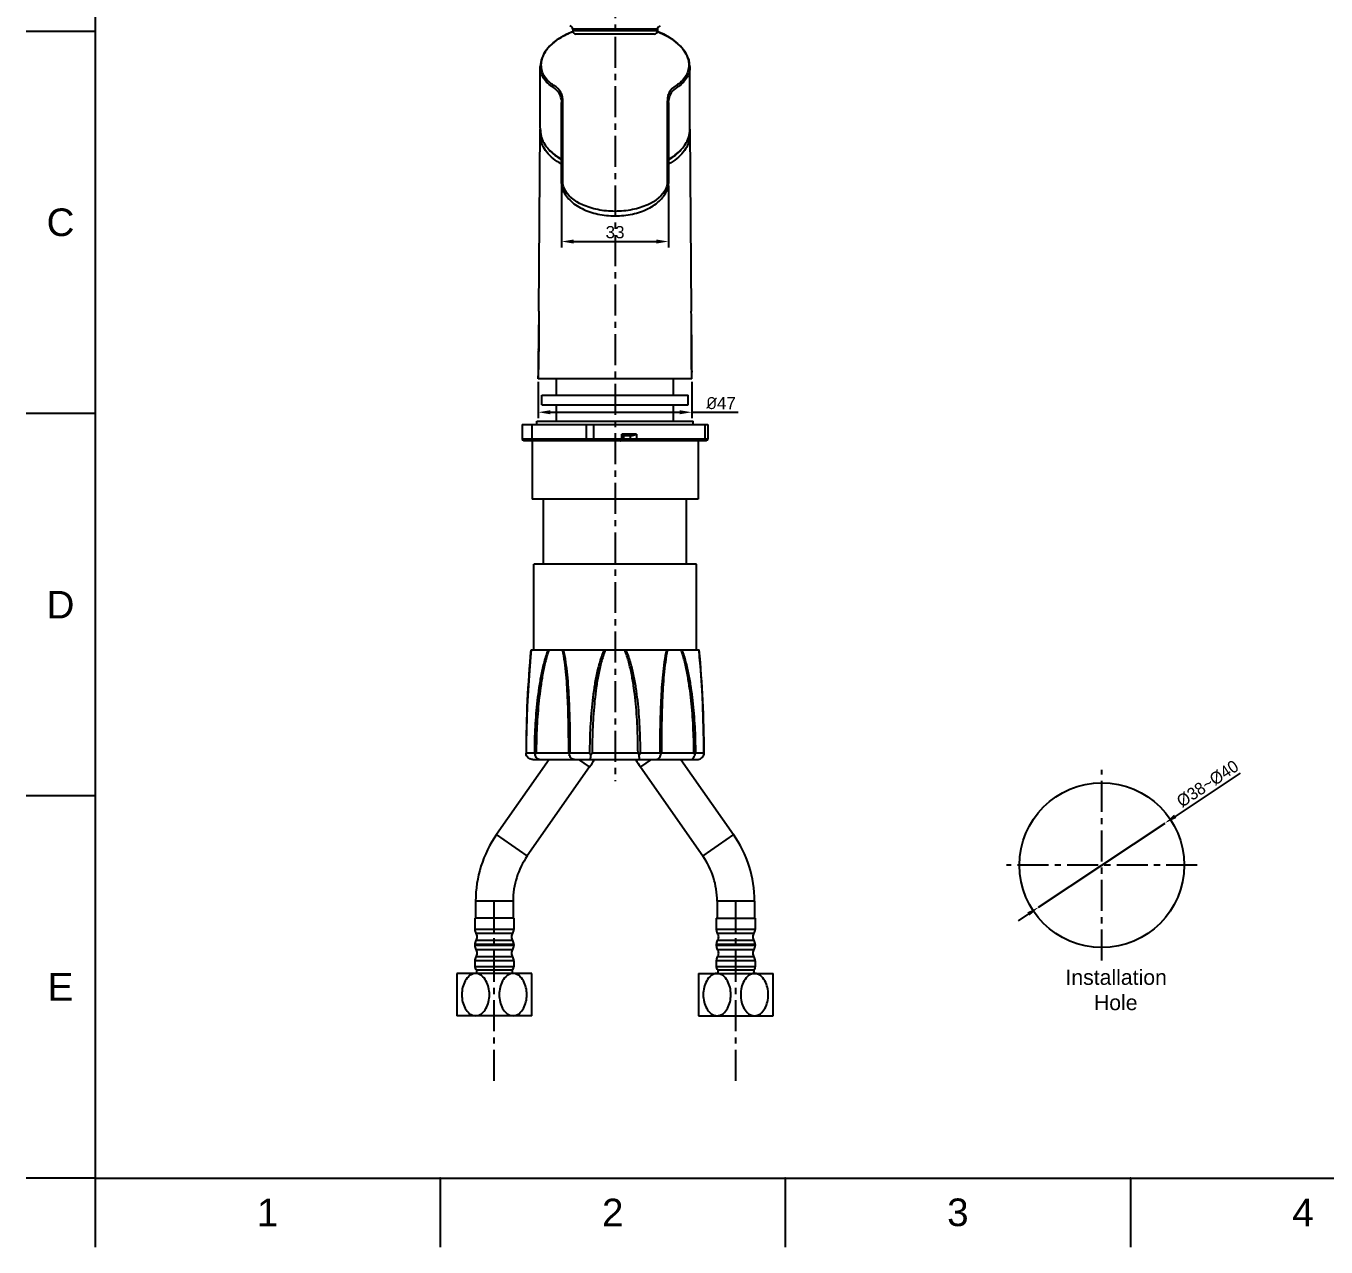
# Model space of a CAD drawing. Header units: millimetres. Extents: x 601 to 1195, y -13 to 407.
# Drawn here: x 601.1 to 867.4, y -13.3 to 237 of the extents above; entities that cross this region are included whole.
import ezdxf

# ---------------------------------------------------------------- set-up
doc = ezdxf.new("R2010")
doc.units = ezdxf.units.MM
doc.header["$LTSCALE"] = 0.1
doc.linetypes.add('CENTERX2', pattern=[101.6, 63.5, -12.7, 12.7, -12.7])
for name, color, linetype in [('02___PRT_ALL_AXES', 7, 'Continuous'), ('CENTER', 1, 'CENTERX2'), ('DIM', 3, 'Continuous'), ('TEXT', 2, 'Continuous')]:
    doc.layers.add(name, color=color, linetype=linetype)
doc.styles.get("Standard").update_dxf_attribs({"font": 'arial.ttf'})
doc.dimstyles.new('ISO-25', dxfattribs={"dimtxt": 2.5, "dimasz": 2.5, "dimexe": 1.25, "dimexo": 0.625, "dimtad": 1, "dimtxsty": 'Standard', "dimcen": 2.5, "dimadec": 0, "dimazin": 0, "dimtfac": 1, "dimtmove": 0, "dimatfit": 3, "dimfxl": 0, "dimarcsym": 0})

# ---------------------------------------------------------------- blocks, each defined once
blk = doc.blocks.new('*D9')
at = {"layer": 'Defpoints', "color": 0}
for p in [(706.01, 164.67), (737.48, 164.67), (737.48, 157.83)]:
    blk.add_point(p, dxfattribs=at)
at = {"layer": 'DIM', "color": 0, "lineweight": -2}
for p, q in [((706.01, 164.04), (706.01, 156.58)), ((737.48, 164.04), (737.48, 156.58)), ((708.51, 157.83), (734.98, 157.83)), ((737.48, 157.83), (746.95, 157.83))]:
    blk.add_line(p, q, dxfattribs=at)
at = {"layer": 'DIM', "color": 0}
for points in [[(708.51, 158.24), (708.51, 157.41), (706.01, 157.83)], [(734.98, 158.24), (734.98, 157.41), (737.48, 157.83)]]:
    blk.add_solid(points, dxfattribs=at)
at = {"layer": 'DIM', "color": 0, "insert": (743.47, 159.7), "char_height": 2.5, "attachment_point": 5}
blk.add_mtext('{\\fISOCPEUR|b0|i0|c0|p34;%%C}47', dxfattribs=at)
blk = doc.blocks.new('*D10')
at = {"layer": 'Defpoints', "color": 0}
for p in [(710.78, 204.88), (732.71, 204.88), (732.71, 192.82)]:
    blk.add_point(p, dxfattribs=at)
at = {"layer": 'DIM', "color": 0, "lineweight": -2}
for p, q in [((710.78, 204.25), (710.78, 191.57)), ((732.71, 204.25), (732.71, 191.57)), ((713.28, 192.82), (730.21, 192.82))]:
    blk.add_line(p, q, dxfattribs=at)
at = {"layer": 'DIM', "color": 0}
for points in [[(713.28, 193.23), (713.28, 192.4), (710.78, 192.82)], [(730.21, 193.23), (730.21, 192.4), (732.71, 192.82)]]:
    blk.add_solid(points, dxfattribs=at)
at = {"layer": 'DIM', "color": 0, "insert": (721.75, 194.72), "char_height": 2.5, "attachment_point": 5}
blk.add_mtext('33', dxfattribs=at)
blk = doc.blocks.new('*D11')
at = {"layer": 'Defpoints', "color": 0}
for p in [(834.42, 73.62), (808.52, 56.38)]:
    blk.add_point(p, dxfattribs=at)
at = {"layer": 'DIM', "color": 0, "lineweight": -2}
for p, q in [((849.8, 83.85), (836.51, 75)), ((808.52, 56.38), (834.42, 73.62)), ((806.44, 54.99), (804.36, 53.61))]:
    blk.add_line(p, q, dxfattribs=at)
at = {"layer": 'DIM', "color": 0}
for points in [[(836.27, 75.35), (836.74, 74.65), (834.42, 73.62)], [(806.21, 55.34), (806.67, 54.65), (808.52, 56.38)]]:
    blk.add_solid(points, dxfattribs=at)
at = {"layer": 'DIM', "color": 0, "insert": (843.15, 81.68), "char_height": 2.5, "attachment_point": 5, "rotation": 33.6436}
blk.add_mtext('{\\fMS PGothic|b0|i0|c129|p34;%%C38~%%C40}', dxfattribs=at)

msp = doc.modelspace()

# ---------------------------------------------------------------- linework, layer by layer
for p, q in [((615.21, 392.586), (615.21, 0.869)), ((615.21, 235.899), (601.069, 235.899)), ((615.21, 157.556), (601.069, 157.556)), ((615.21, 79.213), (601.069, 79.213)), ((615.21, 0.869), (601.069, 0.869)), ((615.21, 0.869), (1180.867, 0.869)), ((615.21, 0.869), (615.21, -13.272)), ((685.917, 0.869), (685.917, -13.272)), ((756.624, 0.869), (756.624, -13.272)), ((827.331, 0.869), (827.331, -13.272))]:
    msp.add_line(p, q)
at = {"color": 7, "linetype": 'Continuous'}
for p, q in [((730.413, 236.332), (713.08, 236.332)), ((730.413, 235.999), (713.08, 235.999)), ((729.746, 235.332), (713.746, 235.332)), ((731.736, 235.293), (730.355, 235.857)), ((706.591, 230.01), (706.413, 228.706)), ((706.413, 216.07), (706.413, 228.706)), ((737.08, 216.071), (737.08, 228.706)), ((710.743, 221.937), (710.742, 221.941)), ((710.781, 204.879), (710.781, 221.281)), ((711.038, 205.145), (711.038, 221.547)), ((732.454, 221.547), (732.454, 205.145)), ((732.712, 221.281), (732.712, 204.879)), ((732.75, 221.941), (732.749, 221.937)), ((706.124, 178.54), (706.422, 215.84)), ((737.07, 215.845), (737.369, 178.54)), ((706.554, 214.622), (706.71, 214.058)), ((706.706, 214.087), (706.71, 214.058)), ((736.787, 214.087), (736.782, 214.058)), ((710.992, 203.615), (710.781, 204.879)), ((710.992, 203.615), (710.991, 203.618)), ((732.712, 204.879), (732.501, 203.615)), ((732.502, 203.618), (732.501, 203.615)), ((706.123, 178.549), (706.119, 178.092)), ((706.124, 178.587), (706.124, 178.607)), ((737.368, 178.587), (737.368, 178.607)), ((737.37, 178.536), (737.37, 178.549)), ((737.377, 177.602), (737.37, 178.536)), ((706.114, 177.082), (706.11, 175.688)), ((706.112, 176.29), (706.112, 176.185)), ((706.112, 176.185), (706.112, 176.116)), ((706.112, 176.116), (706.112, 176.047)), ((706.112, 176.047), (706.112, 175.945)), ((706.112, 175.945), (706.112, 175.878)), ((706.112, 175.878), (706.112, 175.812)), ((706.112, 175.812), (706.112, 175.746)), ((706.119, 178.092), (706.114, 177.082)), ((737.378, 177.384), (737.377, 177.602)), ((737.378, 177.242), (737.378, 177.384)), ((737.379, 177.103), (737.378, 177.242)), ((737.379, 176.999), (737.379, 177.103)), ((737.379, 176.863), (737.379, 176.999)), ((737.38, 176.763), (737.379, 176.863)), ((737.38, 176.696), (737.38, 176.763)), ((737.38, 176.597), (737.38, 176.696)), ((737.38, 176.499), (737.38, 176.597)), ((737.38, 176.434), (737.38, 176.499)), ((737.38, 176.274), (737.38, 176.306)), ((737.38, 176.211), (737.38, 176.274)), ((737.38, 176.148), (737.38, 176.211)), ((737.38, 176.085), (737.38, 176.148)), ((737.38, 176.023), (737.38, 176.085)), ((737.38, 175.962), (737.38, 176.023)), ((737.38, 175.901), (737.38, 175.962)), ((737.38, 175.84), (737.38, 175.901)), ((737.38, 175.779), (737.38, 175.84)), ((706.107, 174.067), (706.103, 172.029)), ((706.106, 173.71), (706.107, 174.067)), ((706.107, 174.067), (706.108, 174.741)), ((706.108, 174.785), (706.11, 175.747)), ((706.11, 175.688), (706.108, 174.741)), ((706.112, 175.746), (706.112, 175.681)), ((706.112, 175.681), (706.112, 175.617)), ((706.112, 175.521), (706.113, 175.458)), ((706.113, 175.458), (706.113, 175.396)), ((706.113, 175.303), (706.113, 175.242)), ((737.376, 174.088), (737.377, 174.287)), ((737.38, 175.63), (737.38, 175.69)), ((737.38, 175.483), (737.38, 175.542)), ((737.38, 175.339), (737.38, 175.396)), ((737.384, 174.785), (737.382, 175.75)), ((737.384, 174.741), (737.382, 175.688)), ((737.385, 174.667), (737.384, 174.741)), ((737.386, 174.067), (737.385, 174.667)), ((737.39, 172.029), (737.386, 174.067)), ((737.386, 173.718), (737.386, 174.067)), ((706.103, 172.029), (706.08, 168.438)), ((737.412, 168.438), (737.39, 172.029)), ((706.08, 168.438), (706.013, 164.665)), ((737.48, 164.665), (737.412, 168.438)), ((706.015, 164.665), (706.043, 166.071)), ((737.477, 164.665), (737.449, 166.068)), ((737.479, 164.665), (706.013, 164.665)), ((702.746, 155.332), (740.746, 155.332)), ((702.746, 155.332), (702.746, 152.332)), ((704.746, 151.999), (704.746, 155.332)), ((715.918, 151.999), (715.918, 155.332)), ((717.332, 155.332), (717.332, 152.332)), ((740.16, 155.332), (740.16, 152.332)), ((740.746, 155.332), (740.746, 152.332)), ((740.746, 152.332), (702.746, 152.332)), ((740.413, 151.999), (703.08, 151.999)), ((726.108, 153.332), (723.122, 153.332)), ((723.122, 152.332), (723.122, 153.332)), ((725.248, 152.999), (723.509, 152.999)), ((723.512, 152.332), (723.512, 152.999)), ((724.814, 152.999), (724.814, 152.332)), ((726.108, 153.332), (726.108, 152.332)), ((707.08, 126.665), (707.08, 139.999)), ((736.413, 126.665), (736.413, 139.999)), ((738.413, 126.665), (705.08, 126.665)), ((705.08, 109.132), (705.08, 126.665)), ((738.413, 109.132), (738.413, 126.665)), ((704.548, 109.132), (738.945, 109.132)), ((739.08, 107.598), (738.945, 109.132)), ((703.6, 92.755), (703.559, 90.189)), ((703.559, 90.189), (703.548, 87.735)), ((703.549, 87.999), (703.548, 87.735)), ((703.559, 90.2), (703.559, 90.195)), ((703.575, 87.999), (705.212, 87.999)), ((705.606, 87.999), (712.256, 87.999)), ((712.582, 87.999), (716.535, 87.999)), ((717.044, 87.999), (726.448, 87.999)), ((726.958, 87.999), (730.91, 87.999)), ((731.236, 87.999), (737.886, 87.999)), ((738.28, 87.999), (739.918, 87.999)), ((708.261, 86.665), (697.49, 71.283)), ((703.552, 87.64), (703.548, 87.735)), ((704.925, 86.665), (738.567, 86.665)), ((716.536, 85.117), (714.325, 86.665)), ((729.168, 86.665), (726.956, 85.117)), ((735.231, 86.665), (746.003, 71.283)), ((739.945, 87.735), (739.941, 87.64)), ((716.536, 85.117), (703.77, 66.885)), ((726.956, 85.117), (739.723, 66.885)), ((703.77, 66.885), (697.49, 71.283)), ((746.003, 71.283), (739.723, 66.885)), ((700.846, 57.612), (693.18, 57.612)), ((693.18, 57.612), (693.18, 54.121)), ((700.846, 57.612), (700.846, 54.121)), ((750.313, 57.612), (742.646, 57.612)), ((742.646, 57.612), (742.646, 54.121)), ((750.313, 57.612), (750.313, 54.121)), ((693.013, 54.121), (693.013, 51.828)), ((701.013, 54.121), (701.013, 51.828)), ((742.48, 54.121), (742.48, 51.828)), ((750.48, 54.121), (750.48, 51.828)), ((701.013, 51.828), (693.013, 51.828)), ((693.263, 51.051), (700.763, 51.051)), ((750.48, 51.828), (742.48, 51.828)), ((742.73, 51.051), (750.23, 51.051)), ((701.013, 48.747), (693.013, 48.747)), ((693.013, 48.747), (693.013, 48.495)), ((701.013, 48.495), (693.013, 48.495)), ((700.763, 49.524), (693.263, 49.524)), ((701.013, 48.747), (701.013, 48.495)), ((750.48, 48.747), (742.48, 48.747)), ((742.48, 48.747), (742.48, 48.495)), ((750.48, 48.495), (742.48, 48.495)), ((750.23, 49.524), (742.73, 49.524)), ((750.48, 48.747), (750.48, 48.495)), ((701.013, 45.413), (693.013, 45.413)), ((693.013, 45.413), (693.013, 44.121)), ((693.263, 47.718), (700.763, 47.718)), ((700.763, 46.19), (693.263, 46.19)), ((701.013, 45.413), (701.013, 44.121)), ((750.48, 45.413), (742.48, 45.413)), ((742.48, 45.413), (742.48, 44.121)), ((742.73, 47.718), (750.23, 47.718)), ((750.23, 46.19), (742.73, 46.19)), ((750.48, 45.413), (750.48, 44.121)), ((704.68, 42.787), (689.346, 42.787)), ((689.346, 42.787), (689.346, 34.121)), ((701.013, 44.121), (693.013, 44.121)), ((704.68, 34.121), (704.68, 42.787)), ((738.813, 42.787), (754.146, 42.787)), ((738.813, 42.787), (738.813, 34.121)), ((750.48, 44.121), (742.48, 44.121)), ((754.146, 34.121), (754.146, 42.787)), ((704.68, 34.121), (689.346, 34.121)), ((738.813, 34.121), (754.146, 34.121))]:
    msp.add_line(p, q, dxfattribs=at)
for points in [[(713.137, 235.858), (711.735, 235.283), (709.822, 234.155), (708.304, 232.867), (707.22, 231.468), (706.591, 230.01)], [(737.08, 228.706), (736.898, 230.025), (736.263, 231.484), (735.172, 232.884), (733.65, 234.169), (731.736, 235.293)], [(710.742, 221.941), (710.76, 221.785), (710.781, 221.28)], [(732.712, 221.28), (732.733, 221.792), (732.75, 221.941)], [(706.413, 216.07), (706.44, 215.405), (706.554, 214.622)], [(736.782, 214.058), (736.936, 214.609), (737.051, 215.39), (737.08, 216.071)], [(737.382, 175.688), (737.38, 176.37), (737.38, 176.434)], [(737.38, 175.69), (737.38, 175.719), (737.38, 175.779)], [(706.112, 175.617), (706.112, 175.585), (706.112, 175.521)], [(706.113, 175.396), (706.113, 175.365), (706.113, 175.303)], [(706.113, 175.242), (706.113, 175.212), (706.113, 175.151)], [(706.113, 175.151), (706.113, 175.121), (706.113, 175.061)], [(706.113, 175.061), (706.113, 175.032), (706.114, 174.973)], [(706.114, 174.973), (706.114, 174.943), (706.114, 174.885)], [(706.114, 174.885), (706.114, 174.856), (706.114, 174.827), (706.114, 174.77)], [(706.114, 174.77), (706.114, 174.742), (706.114, 174.685)], [(706.114, 174.685), (706.115, 174.657), (706.115, 174.63), (706.115, 174.602), (706.115, 174.547)], [(706.115, 174.547), (706.115, 174.52), (706.115, 174.493), (706.115, 174.467), (706.115, 174.414)], [(706.115, 174.414), (706.115, 174.388), (706.116, 174.362), (706.116, 174.336), (706.116, 174.311), (706.117, 174.067)], [(737.376, 174.066), (737.376, 174.074), (737.376, 174.088)], [(737.377, 174.376), (737.377, 174.399), (737.377, 174.422), (737.377, 174.445), (737.377, 174.469), (737.377, 174.493), (737.378, 174.541)], [(737.377, 174.287), (737.377, 174.309), (737.377, 174.331), (737.377, 174.376)], [(737.378, 174.767), (737.378, 174.792), (737.378, 174.819), (737.379, 174.871)], [(737.378, 174.665), (737.378, 174.69), (737.378, 174.715), (737.378, 174.767)], [(737.378, 174.541), (737.378, 174.565), (737.378, 174.59), (737.378, 174.615), (737.378, 174.665)], [(737.379, 175.254), (737.38, 175.282), (737.38, 175.339)], [(737.379, 175.17), (737.379, 175.198), (737.379, 175.254)], [(737.379, 175.059), (737.379, 175.087), (737.379, 175.114), (737.379, 175.17)], [(737.379, 174.978), (737.379, 175.005), (737.379, 175.059)], [(737.379, 174.871), (737.379, 174.898), (737.379, 174.924), (737.379, 174.978)], [(737.38, 175.542), (737.38, 175.571), (737.38, 175.63)], [(737.38, 175.396), (737.38, 175.425), (737.38, 175.483)], [(704.547, 109.124), (704.413, 107.608), (704.264, 105.784), (704.12, 103.851)], [(704.548, 109.132), (704.413, 107.598), (704.263, 105.773)], [(739.372, 103.862), (739.228, 105.784), (739.079, 107.608), (738.945, 109.132)], [(739.372, 103.851), (739.229, 105.773), (739.08, 107.598)], [(704.121, 103.862), (703.987, 101.844), (703.864, 99.729), (703.757, 97.514), (703.667, 95.191), (703.6, 92.744)], [(704.12, 103.851), (703.986, 101.833), (703.864, 99.719), (703.756, 97.503), (703.667, 95.18)], [(739.736, 97.503), (739.629, 99.719), (739.507, 101.833), (739.372, 103.862)], [(739.736, 97.514), (739.628, 99.729), (739.506, 101.844)], [(739.934, 90.195), (739.892, 92.744), (739.825, 95.18), (739.736, 97.514)], [(739.945, 87.735), (739.934, 90.2), (739.892, 92.755), (739.825, 95.191)]]:
    msp.add_lwpolyline(points, dxfattribs=at)
msp.add_circle((821.474, 64.998), 16.889)
for centre, radius, start, end in [((712.413, 236.332), 0.667, 0, 83.1811), ((713.746, 235.999), 0.667, 180, 270), ((729.746, 235.999), 0.667, 270, 0), ((723.553, 218.569), 18.592, 68.37492, 68.49315), ((731.08, 236.332), 0.667, 96.8189, 180), ((725.72, 222.972), 13.679, 58.31035, 59.35167), ((711.227, 214.643), 4.814, 179.56156, 187.33056), ((712.015, 215.922), 5.618, 199.06755, 199.33826), ((731.477, 215.922), 5.618, 340.66177, 340.93245), ((732.266, 214.643), 4.814, 352.66837, 0.43841), ((715.934, 205.514), 5.313, 215.34401, 216.20284), ((727.559, 205.514), 5.313, 323.7975, 324.65577), ((-300.985, 174.855), 1007.091, 359.761219, 359.934832), ((1745.197, 174.858), 1007.812, 180.064833, 180.239071), ((363.368, 172.172), 342.734, 359.4397, 359.7469), ((1079.933, 172.17), 342.542, 180.25373, 180.56009), ((406.305, 171.986), 299.797, 358.86934, 359.39492), ((1037.32, 171.988), 299.929, 180.60485, 181.13093), ((703.08, 152.332), 0.333, 180, 270), ((723.179, 152.332), 0.333, 270, 0), ((740.413, 152.332), 0.333, 270, 0), ((697.013, 98.787), 23.833, 325, 329.27026), ((746.48, 98.787), 23.833, 210.72974, 215), ((717.013, 57.612), 23.833, 145, 180), ((726.48, 57.612), 23.833, 0, 35), ((717.013, 57.612), 16.167, 145, 180), ((726.48, 57.612), 16.167, 0, 35), ((694.346, 51.828), 1.333, 180, 215.65909), ((692.18, 50.274), 1.333, 0, 35.65909), ((701.846, 50.274), 1.333, 144.34091, 180), ((699.68, 51.828), 1.333, 324.34091, 0), ((743.813, 51.828), 1.333, 180, 215.65909), ((741.646, 50.274), 1.333, 0, 35.65909), ((751.313, 50.274), 1.333, 144.34091, 180), ((749.146, 51.828), 1.333, 324.34091, 0), ((694.346, 48.747), 1.333, 144.34091, 180), ((694.346, 48.495), 1.333, 180, 215.65909), ((692.18, 50.301), 1.333, 324.34091, 358.82013), ((701.846, 50.301), 1.333, 181.17987, 215.65909), ((699.68, 48.747), 1.333, 0, 35.65909), ((699.68, 48.495), 1.333, 324.34091, 0), ((743.813, 48.747), 1.333, 144.34091, 180.00001), ((743.813, 48.495), 1.333, 180, 215.65909), ((741.646, 50.301), 1.333, 324.34091, 358.82013), ((751.313, 50.301), 1.333, 181.17987, 215.65909), ((749.146, 48.747), 1.333, 359.99999, 35.65909), ((749.146, 48.495), 1.333, 324.34091, 0), ((694.346, 45.413), 1.333, 144.34091, 180.00001), ((692.18, 46.94), 1.333, 0, 35.65909), ((692.18, 46.968), 1.333, 324.34091, 358.82013), ((701.846, 46.94), 1.333, 144.34091, 180), ((701.846, 46.968), 1.333, 181.17987, 215.65909), ((699.68, 45.413), 1.333, 359.99999, 35.65909), ((743.813, 45.413), 1.333, 144.34091, 180.00001), ((741.646, 46.94), 1.333, 0, 35.65909), ((741.646, 46.968), 1.333, 324.34091, 358.82013), ((751.313, 46.94), 1.333, 144.34091, 180), ((751.313, 46.968), 1.333, 181.17987, 215.65909), ((749.146, 45.413), 1.333, 359.99999, 35.65909), ((693.68, 44.121), 0.667, 180, 270), ((700.346, 44.121), 0.667, 270, 0), ((743.146, 44.121), 0.667, 180, 270), ((749.813, 44.121), 0.667, 270, 0)]:
    msp.add_arc(centre, radius, start, end, dxfattribs=at)
for points, knots in [([(706.639, 228.964), (706.639, 229.646), (706.989, 231.101), (708.378, 233.015), (710.472, 234.656), (712.165, 235.486), (713.088, 235.852)], [0, 0, 0, 0, 0.2053441, 0.4354078, 0.7005649, 1, 1, 1, 1]), ([(730.405, 235.852), (730.608, 235.771), (731.391, 235.445), (732.151, 235.061), (732.693, 234.74)], [0, 0, 0, 0, 0.2580232, 1, 1, 1, 1]), ([(732.906, 234.611), (733.494, 234.248), (734.563, 233.471), (735.844, 232.084), (736.659, 230.567), (736.854, 229.483), (736.854, 228.964)], [0, 0, 0, 0, 0.2892555, 0.5493369, 0.7830369, 1, 1, 1, 1]), ([(709.049, 224.428), (708.284, 224.906), (707.243, 225.819), (706.522, 227.433), (706.413, 228.281), (706.413, 228.706)], [0, 0, 0, 0, 0.517522, 0.7564523, 1, 1, 1, 1]), ([(709.236, 224.798), (708.484, 225.26), (707.458, 226.144), (706.746, 227.719), (706.639, 228.549), (706.639, 228.964)], [0, 0, 0, 0, 0.5175416, 0.7563191, 1, 1, 1, 1]), ([(736.854, 228.964), (736.854, 228.549), (736.746, 227.72), (736.035, 226.144), (735.009, 225.26), (734.256, 224.798)], [0, 0, 0, 0, 0.2436613, 0.4824291, 1, 1, 1, 1]), ([(737.08, 228.706), (737.08, 228.281), (736.97, 227.433), (736.25, 225.819), (735.209, 224.906), (734.443, 224.428)], [0, 0, 0, 0, 0.2435286, 0.4824496, 1, 1, 1, 1]), ([(710.742, 221.941), (710.675, 222.433), (710.303, 223.441), (709.503, 224.148), (709.049, 224.428)], [0, 0, 0, 0, 0.482652, 1, 1, 1, 1]), ([(711.038, 221.547), (711.038, 221.863), (711.001, 222.496), (710.555, 223.73), (709.804, 224.45), (709.236, 224.798)], [0, 0, 0, 0, 0.2441642, 0.485204, 1, 1, 1, 1]), ([(734.256, 224.798), (733.688, 224.45), (732.938, 223.73), (732.492, 222.496), (732.454, 221.863), (732.454, 221.547)], [0, 0, 0, 0, 0.5147886, 0.7558218, 1, 1, 1, 1]), ([(734.443, 224.428), (733.99, 224.148), (733.189, 223.441), (732.817, 222.433), (732.75, 221.941)], [0, 0, 0, 0, 0.5173491, 1, 1, 1, 1]), ([(706.413, 216.07), (706.413, 215.888), (706.434, 215.219), (706.546, 214.548), (706.706, 214.087)], [0, 0, 0, 0, 0.2715442, 1, 1, 1, 1]), ([(736.787, 214.087), (736.837, 214.232), (737.022, 214.878), (737.079, 215.555), (737.08, 216.071)], [0, 0, 0, 0, 0.2298937, 1, 1, 1, 1]), ([(710.779, 208.655), (710.186, 208.995), (709.098, 209.722), (707.756, 211.028), (706.83, 212.467), (706.518, 213.516), (706.452, 214.028)], [0, 0, 0, 0, 0.2875899, 0.5476167, 0.7826044, 1, 1, 1, 1]), ([(706.71, 214.058), (707.017, 213.172), (708.166, 211.415), (709.816, 210.176), (710.759, 209.617)], [0, 0, 0, 0, 0.4607404, 1, 1, 1, 1]), ([(706.714, 214.062), (707.022, 213.186), (708.173, 211.444), (709.816, 210.218), (710.758, 209.663)], [0, 0, 0, 0, 0.4592119, 1, 1, 1, 1]), ([(737.04, 214.028), (736.974, 213.516), (736.662, 212.467), (735.736, 211.029), (734.395, 209.723), (733.308, 208.995), (732.715, 208.656)], [0, 0, 0, 0, 0.2174044, 0.4523953, 0.7124183, 1, 1, 1, 1]), ([(732.733, 209.617), (733.677, 210.176), (735.326, 211.415), (736.476, 213.172), (736.782, 214.058)], [0, 0, 0, 0, 0.5392577, 1, 1, 1, 1]), ([(732.734, 209.663), (733.676, 210.218), (735.319, 211.444), (736.471, 213.186), (736.778, 214.062)], [0, 0, 0, 0, 0.5407882, 1, 1, 1, 1]), ([(711.301, 203.792), (711.258, 203.901), (711.108, 204.337), (711.038, 204.802), (711.038, 205.145)], [0, 0, 0, 0, 0.255888, 1, 1, 1, 1]), ([(732.455, 205.145), (732.455, 205.031), (732.432, 204.57), (732.319, 204.115), (732.191, 203.792)], [0, 0, 0, 0, 0.2465303, 1, 1, 1, 1]), ([(710.991, 203.618), (711.279, 202.761), (712.421, 201.101), (715.015, 199.381), (718.227, 198.313), (721.746, 197.955), (725.265, 198.313), (728.477, 199.381), (731.071, 201.101), (732.214, 202.761), (732.502, 203.618)], [0, 0, 0, 0, 0.106212, 0.227143, 0.3603485, 0.5, 0.6396515, 0.772857, 0.893788, 1, 1, 1, 1]), ([(711.6, 202.441), (711.533, 202.534), (711.29, 202.902), (711.096, 203.305), (710.992, 203.615)], [0, 0, 0, 0, 0.2593536, 1, 1, 1, 1]), ([(732.191, 203.792), (731.569, 202.21), (729.512, 200.713), (726.917, 199.735), (724.69, 199.166), (721.746, 198.892), (718.802, 199.166), (716.575, 199.735), (713.981, 200.713), (711.924, 202.21), (711.301, 203.792)], [0, 0, 0, 0, 0.2131243, 0.2802104, 0.3512217, 0.4999999, 0.6487782, 0.7197895, 0.7868756, 1, 1, 1, 1]), ([(732.501, 203.615), (732.467, 203.514), (732.309, 203.101), (732.086, 202.714), (731.893, 202.441)], [0, 0, 0, 0, 0.2420718, 1, 1, 1, 1]), ([(717.096, 151.999), (717.161, 151.999), (717.301, 152.098), (717.332, 152.25), (717.332, 152.332)], [0, 0, 0, 0, 0.4402325, 1, 1, 1, 1]), ([(722.886, 151.999), (722.901, 151.999), (722.967, 152.008), (723.023, 152.055), (723.053, 152.096)], [0, 0, 0, 0, 0.2343932, 1, 1, 1, 1]), ([(723.053, 152.096), (723.064, 152.112), (723.105, 152.184), (723.122, 152.269), (723.122, 152.332)], [0, 0, 0, 0, 0.2355597, 1, 1, 1, 1]), ([(723.509, 152.999), (723.504, 152.999), (723.491, 153.015), (723.466, 153.037), (723.43, 153.074), (723.365, 153.136), (723.263, 153.227), (723.172, 153.296), (723.122, 153.332)], [0, 0, 0, 0, 0.0335542, 0.1041707, 0.2047844, 0.3295436, 0.6356491, 1, 1, 1, 1]), ([(724.902, 151.999), (724.888, 151.999), (724.856, 152.035), (724.825, 152.145), (724.814, 152.253), (724.814, 152.332)], [0, 0, 0, 0, 0.1179136, 0.335546, 1, 1, 1, 1]), ([(726.108, 153.332), (725.989, 153.248), (725.721, 153.091), (725.413, 152.999), (725.248, 152.999)], [0, 0, 0, 0, 0.4697445, 1, 1, 1, 1]), ([(725.872, 151.999), (725.936, 151.999), (726.077, 152.098), (726.108, 152.25), (726.108, 152.332)], [0, 0, 0, 0, 0.4402325, 1, 1, 1, 1]), ([(739.925, 151.999), (739.989, 151.999), (740.129, 152.098), (740.16, 152.25), (740.16, 152.332)], [0, 0, 0, 0, 0.4402325, 1, 1, 1, 1]), ([(703.575, 87.999), (703.575, 91.575), (703.75, 98.63), (704.248, 105.668), (704.555, 109.132)], [0, 0, 0, 0, 0.5070365, 1, 1, 1, 1]), ([(708.026, 109.132), (707.697, 108.317), (707.179, 106.621), (706.593, 104.025), (706.14, 101.386), (705.672, 97.838), (705.307, 93.373), (705.212, 89.79), (705.212, 87.999)], [0, 0, 0, 0, 0.1230971, 0.2476877, 0.3727859, 0.4981053, 0.7489878, 1, 1, 1, 1]), ([(708.221, 109.132), (707.91, 108.31), (707.429, 106.604), (706.885, 104.001), (706.465, 101.361), (706.032, 97.817), (705.694, 93.36), (705.606, 89.786), (705.606, 87.999)], [0, 0, 0, 0, 0.1233736, 0.2480494, 0.3731449, 0.498419, 0.7491585, 1, 1, 1, 1]), ([(712.256, 87.999), (712.256, 89.786), (712.228, 93.354), (712.111, 97.809), (711.936, 101.356), (711.747, 103.994), (711.469, 106.591), (711.184, 108.303), (710.971, 109.132)], [0, 0, 0, 0, 0.252778, 0.5048688, 0.6303583, 0.7551857, 0.8788674, 1, 1, 1, 1]), ([(712.582, 87.999), (712.582, 89.79), (712.55, 93.366), (712.417, 97.83), (712.219, 101.38), (712.007, 104.017), (711.698, 106.607), (711.383, 108.31), (711.154, 109.132)], [0, 0, 0, 0, 0.2531959, 0.5055911, 0.6311415, 0.7559227, 0.8793836, 1, 1, 1, 1]), ([(719.534, 109.132), (719.147, 108.328), (718.555, 106.633), (717.92, 104.03), (717.448, 101.388), (716.977, 97.839), (716.624, 93.373), (716.535, 89.79), (716.535, 87.999)], [0, 0, 0, 0, 0.1246894, 0.2495273, 0.3744594, 0.4994722, 0.7496576, 1, 1, 1, 1]), ([(719.802, 109.132), (719.62, 108.726), (719.304, 107.891), (718.794, 106.182), (718.31, 104.004), (717.878, 101.362), (717.448, 97.817), (717.126, 93.36), (717.044, 89.786), (717.044, 87.999)], [0, 0, 0, 0, 0.0623799, 0.1247813, 0.2496201, 0.3745475, 0.4995497, 0.7497036, 1, 1, 1, 1]), ([(726.448, 87.999), (726.448, 89.786), (726.367, 93.36), (726.044, 97.817), (725.615, 101.362), (725.183, 104.004), (724.699, 106.182), (724.188, 107.891), (723.873, 108.726), (723.69, 109.132)], [0, 0, 0, 0, 0.2502973, 0.5004529, 0.6254555, 0.7503826, 0.8752208, 0.9376216, 1, 1, 1, 1]), ([(726.958, 87.999), (726.958, 89.79), (726.868, 93.373), (726.515, 97.839), (726.044, 101.388), (725.573, 104.03), (724.937, 106.633), (724.346, 108.328), (723.958, 109.132)], [0, 0, 0, 0, 0.2503435, 0.5005308, 0.6255439, 0.7504757, 0.8753129, 1, 1, 1, 1]), ([(732.338, 109.132), (732.11, 108.31), (731.795, 106.607), (731.486, 104.017), (731.274, 101.38), (731.076, 97.83), (730.942, 93.366), (730.91, 89.79), (730.91, 87.999)], [0, 0, 0, 0, 0.1206198, 0.2440808, 0.3688611, 0.4944108, 0.7468053, 1, 1, 1, 1]), ([(732.522, 109.132), (732.309, 108.303), (732.023, 106.591), (731.745, 103.994), (731.557, 101.356), (731.382, 97.809), (731.264, 93.354), (731.236, 89.786), (731.236, 87.999)], [0, 0, 0, 0, 0.1211356, 0.2448174, 0.3696441, 0.4951329, 0.747223, 1, 1, 1, 1]), ([(737.886, 87.999), (737.886, 89.786), (737.798, 93.36), (737.461, 97.817), (737.028, 101.361), (736.607, 104.001), (736.064, 106.604), (735.582, 108.31), (735.271, 109.132)], [0, 0, 0, 0, 0.2508416, 0.5015812, 0.6268555, 0.751951, 0.8766271, 1, 1, 1, 1]), ([(738.28, 87.999), (738.28, 89.79), (738.186, 93.373), (737.821, 97.838), (737.353, 101.386), (736.899, 104.025), (736.313, 106.621), (735.796, 108.317), (735.467, 109.132)], [0, 0, 0, 0, 0.2510123, 0.5018948, 0.6272145, 0.7523126, 0.8769035, 1, 1, 1, 1]), ([(738.938, 109.132), (739.245, 105.668), (739.742, 98.63), (739.918, 91.575), (739.918, 87.999)], [0, 0, 0, 0, 0.4929652, 1, 1, 1, 1]), ([(705.212, 87.999), (705.223, 87.968), (705.271, 87.845), (705.332, 87.726), (705.384, 87.64)], [0, 0, 0, 0, 0.2429421, 1, 1, 1, 1]), ([(705.384, 87.64), (705.401, 87.67), (705.472, 87.791), (705.547, 87.91), (705.606, 87.999)], [0, 0, 0, 0, 0.2441369, 1, 1, 1, 1]), ([(712.256, 87.999), (712.263, 87.969), (712.293, 87.846), (712.338, 87.727), (712.378, 87.64)], [0, 0, 0, 0, 0.2447334, 1, 1, 1, 1]), ([(712.378, 87.64), (712.392, 87.67), (712.455, 87.792), (712.526, 87.911), (712.582, 87.999)], [0, 0, 0, 0, 0.2417462, 1, 1, 1, 1]), ([(730.91, 87.999), (730.929, 87.969), (731.003, 87.852), (731.07, 87.732), (731.115, 87.64)], [0, 0, 0, 0, 0.2576329, 1, 1, 1, 1]), ([(731.115, 87.64), (731.128, 87.669), (731.178, 87.785), (731.216, 87.907), (731.236, 87.999)], [0, 0, 0, 0, 0.2558092, 1, 1, 1, 1]), ([(737.886, 87.999), (737.906, 87.969), (737.983, 87.851), (738.057, 87.731), (738.109, 87.64)], [0, 0, 0, 0, 0.2551121, 1, 1, 1, 1]), ([(738.109, 87.64), (738.126, 87.669), (738.192, 87.784), (738.247, 87.906), (738.28, 87.999)], [0, 0, 0, 0, 0.2572856, 1, 1, 1, 1]), ([(704.925, 86.665), (704.629, 86.665), (704.022, 86.842), (703.636, 87.357), (703.552, 87.64)], [0, 0, 0, 0, 0.5005661, 1, 1, 1, 1]), ([(706.262, 86.665), (706.163, 86.665), (705.955, 86.716), (705.689, 86.926), (705.487, 87.246), (705.409, 87.502), (705.384, 87.64)], [0, 0, 0, 0, 0.2090512, 0.4383854, 0.7021091, 1, 1, 1, 1]), ([(713.442, 86.665), (713.326, 86.665), (713.086, 86.714), (712.646, 86.994), (712.441, 87.373), (712.378, 87.64)], [0, 0, 0, 0, 0.225277, 0.464919, 1, 1, 1, 1]), ([(716.669, 86.665), (716.678, 86.665), (716.695, 86.693), (716.709, 86.74), (716.729, 86.824), (716.755, 86.992), (716.783, 87.268), (716.796, 87.506), (716.8, 87.64)], [0, 0, 0, 0, 0.0246987, 0.0782511, 0.1631582, 0.2788428, 0.5946509, 1, 1, 1, 1]), ([(726.823, 86.665), (726.815, 86.665), (726.798, 86.693), (726.783, 86.74), (726.764, 86.824), (726.737, 86.992), (726.709, 87.268), (726.697, 87.506), (726.692, 87.64)], [0, 0, 0, 0, 0.0246987, 0.0782511, 0.1631582, 0.2788428, 0.5946509, 1, 1, 1, 1]), ([(730.051, 86.665), (730.166, 86.665), (730.407, 86.714), (730.846, 86.994), (731.052, 87.373), (731.115, 87.64)], [0, 0, 0, 0, 0.225277, 0.464919, 1, 1, 1, 1]), ([(737.23, 86.665), (737.329, 86.665), (737.538, 86.716), (737.803, 86.926), (738.005, 87.246), (738.083, 87.502), (738.109, 87.64)], [0, 0, 0, 0, 0.2090512, 0.4383854, 0.7021091, 1, 1, 1, 1]), ([(738.567, 86.665), (738.863, 86.665), (739.47, 86.842), (739.856, 87.357), (739.941, 87.64)], [0, 0, 0, 0, 0.5005661, 1, 1, 1, 1]), ([(693.18, 42.787), (692.963, 42.787), (692.521, 42.705), (691.725, 42.255), (690.971, 41.308), (690.463, 39.937), (690.294, 38.454), (690.463, 36.971), (690.971, 35.6), (691.725, 34.653), (692.521, 34.203), (692.963, 34.121), (693.18, 34.121)], [0, 0, 0, 0, 0.0573843, 0.116289, 0.2393587, 0.3683711, 0.4999995, 0.631628, 0.7606401, 0.8837099, 0.9426151, 1, 1, 1, 1]), ([(693.18, 34.121), (693.396, 34.121), (693.838, 34.203), (694.634, 34.653), (695.388, 35.6), (695.896, 36.971), (696.065, 38.454), (695.896, 39.937), (695.388, 41.308), (694.634, 42.255), (693.838, 42.705), (693.396, 42.787), (693.18, 42.787)], [0, 0, 0, 0, 0.0573823, 0.1162849, 0.2393553, 0.3683698, 0.5, 0.6316303, 0.7606448, 0.883715, 0.9426176, 1, 1, 1, 1]), ([(700.846, 42.787), (700.63, 42.787), (700.188, 42.705), (699.391, 42.255), (698.638, 41.308), (698.13, 39.937), (697.961, 38.454), (698.13, 36.971), (698.638, 35.6), (699.391, 34.653), (700.188, 34.203), (700.63, 34.121), (700.846, 34.121)], [0, 0, 0, 0, 0.0573827, 0.1162853, 0.2393535, 0.3683659, 0.4999971, 0.6316303, 0.7606458, 0.8837156, 0.9426177, 1, 1, 1, 1]), ([(700.846, 34.121), (701.063, 34.121), (701.505, 34.203), (702.301, 34.653), (703.055, 35.6), (703.563, 36.971), (703.731, 38.454), (703.563, 39.937), (703.055, 41.308), (702.301, 42.255), (701.505, 42.705), (701.063, 42.787), (700.846, 42.787)], [0, 0, 0, 0, 0.0573824, 0.1162853, 0.2393559, 0.3683705, 0.5000007, 0.6316326, 0.7606453, 0.8837139, 0.9426171, 1, 1, 1, 1]), ([(742.646, 42.787), (742.43, 42.787), (741.988, 42.705), (741.191, 42.255), (740.438, 41.308), (739.93, 39.937), (739.761, 38.454), (739.93, 36.971), (740.438, 35.6), (741.191, 34.653), (741.988, 34.203), (742.43, 34.121), (742.646, 34.121)], [0, 0, 0, 0, 0.0573833, 0.1162868, 0.2393557, 0.3683687, 0.5000009, 0.6316334, 0.7606445, 0.8837124, 0.9426166, 1, 1, 1, 1]), ([(742.646, 34.121), (742.863, 34.121), (743.305, 34.203), (744.101, 34.653), (744.855, 35.6), (745.363, 36.971), (745.531, 38.454), (745.363, 39.937), (744.855, 41.308), (744.101, 42.255), (743.305, 42.705), (742.863, 42.787), (742.646, 42.787)], [0, 0, 0, 0, 0.0573825, 0.1162852, 0.2393559, 0.3683708, 0.5000012, 0.6316329, 0.7606455, 0.883714, 0.9426171, 1, 1, 1, 1]), ([(750.313, 42.787), (750.096, 42.787), (749.655, 42.705), (748.858, 42.255), (748.105, 41.308), (747.597, 39.937), (747.428, 38.454), (747.597, 36.971), (748.105, 35.6), (748.858, 34.653), (749.655, 34.203), (750.096, 34.121), (750.313, 34.121)], [0, 0, 0, 0, 0.0573827, 0.1162853, 0.2393534, 0.3683657, 0.4999969, 0.6316302, 0.7606457, 0.8837155, 0.9426176, 1, 1, 1, 1]), ([(750.313, 34.121), (750.529, 34.121), (750.971, 34.203), (751.768, 34.653), (752.521, 35.6), (753.029, 36.971), (753.198, 38.454), (753.029, 39.937), (752.521, 41.308), (751.768, 42.255), (750.971, 42.705), (750.529, 42.787), (750.313, 42.787)], [0, 0, 0, 0, 0.0573823, 0.116285, 0.2393554, 0.3683697, 0.4999999, 0.6316302, 0.7606446, 0.8837148, 0.9426175, 1, 1, 1, 1])]:
    msp.add_open_spline(points, degree=3, knots=knots, dxfattribs=at)
for points in [[(703.548, 87.735), (703.548, 87.823), (703.557, 87.912), (703.575, 87.999)], [(716.535, 87.999), (716.621, 87.877), (716.71, 87.758), (716.8, 87.64)], [(716.8, 87.64), (716.886, 87.757), (716.967, 87.876), (717.044, 87.999)], [(726.448, 87.999), (726.525, 87.876), (726.607, 87.757), (726.692, 87.64)], [(726.692, 87.64), (726.783, 87.758), (726.872, 87.877), (726.958, 87.999)], [(739.918, 87.999), (739.935, 87.912), (739.945, 87.823), (739.945, 87.735)]]:
    msp.add_open_spline(points, degree=3, dxfattribs=at)
for p in [(685.917, 0.869), (756.624, 0.869), (827.331, 0.869)]:
    msp.add_point(p)
at = {"layer": '02___PRT_ALL_AXES', "color": 7, "linetype": 'Continuous'}
for p, q in [((713.08, 236.332), (713.08, 235.999)), ((730.413, 236.332), (730.413, 235.999)), ((709.746, 161.332), (709.746, 164.665)), ((733.746, 161.332), (733.746, 164.665)), ((706.746, 161.332), (736.746, 161.332)), ((706.746, 159.332), (706.746, 161.332)), ((736.746, 159.332), (736.746, 161.332)), ((706.746, 159.332), (736.746, 159.332)), ((709.746, 155.999), (709.746, 159.332)), ((733.746, 155.999), (733.746, 159.332)), ((705.746, 155.999), (737.746, 155.999)), ((705.746, 155.332), (705.746, 155.999)), ((737.746, 155.332), (737.746, 155.999)), ((704.746, 151.999), (704.746, 139.999)), ((738.746, 151.999), (738.746, 139.999)), ((738.746, 139.999), (704.746, 139.999)), ((693.18, 57.612), (693.18, 54.121)), ((700.846, 57.612), (700.846, 54.121)), ((742.646, 57.612), (742.646, 54.121)), ((750.313, 57.612), (750.313, 54.121)), ((701.013, 54.121), (693.013, 54.121)), ((693.013, 54.121), (693.013, 51.828)), ((701.013, 54.121), (701.013, 51.828)), ((742.48, 54.121), (750.48, 54.121)), ((742.48, 54.121), (742.48, 51.828)), ((750.48, 54.121), (750.48, 51.828)), ((693.013, 48.747), (693.013, 48.495)), ((701.013, 48.747), (701.013, 48.495)), ((742.48, 48.747), (742.48, 48.495)), ((750.48, 48.747), (750.48, 48.495)), ((693.013, 45.413), (693.013, 44.121)), ((701.013, 45.413), (701.013, 44.121)), ((742.48, 45.413), (742.48, 44.121)), ((750.48, 45.413), (750.48, 44.121)), ((700.68, 43.454), (693.346, 43.454)), ((693.346, 43.454), (693.346, 42.787)), ((700.68, 43.454), (700.68, 42.787)), ((750.146, 43.454), (742.813, 43.454)), ((742.813, 43.454), (742.813, 42.787)), ((750.146, 43.454), (750.146, 42.787))]:
    msp.add_line(p, q, dxfattribs=at)
for centre, start, end in [((693.68, 44.121), 180, 270), ((700.346, 44.121), 270, 0), ((743.146, 44.121), 180, 270), ((749.813, 44.121), 270, 0)]:
    msp.add_arc(centre, 0.667, start, end, dxfattribs=at)
at = {"layer": 'CENTER'}
for p, q in [((721.746, 387.189), (721.746, 82.203)), ((821.474, 45.443), (821.474, 84.554)), ((841.03, 64.998), (801.919, 64.998)), ((697.013, 20.787), (697.013, 57.612)), ((746.48, 20.787), (746.48, 57.612))]:
    msp.add_line(p, q, dxfattribs=at)

# ---------------------------------------------------------------- texts
at = {"char_height": 5.657, "attachment_point": 5}
for s, width, insert in [('C', 10, (608.14, 196.728)), ('D', 10, (608.14, 118.384)), ('E', 10, (608.14, 40.041)), ('1', 50, (650.564, -6.202)), ('2', 50, (721.271, -6.202)), ('3', 50, (791.978, -6.202)), ('4', 50, (862.685, -6.202))]:
    msp.add_mtext_dynamic_manual_height_columns(s, width=width, gutter_width=12.5, heights=[0], dxfattribs=dict(at, insert=insert))
at = {"layer": 'TEXT', "insert": (809.996, 43.576), "char_height": 3.11111, "attachment_point": 1}
msp.add_mtext_dynamic_manual_height_columns('{\\W3.33277; }Installation \\P{\\W8.1623; }Hole', width=28.12245, gutter_width=12.5, heights=[0], dxfattribs=at)

# ---------------------------------------------------------------- dimensions: what is measured, and where the dimension line sits
at = {"layer": 'DIM'}
dim = msp.add_linear_dim(base=(732.712, 192.816), p1=(710.781, 204.879), p2=(732.712, 204.879), text='33', dimstyle='ISO-25', dxfattribs=at)
dim.commit()
dim.dimension.update_dxf_attribs({"geometry": '*D10', "text_midpoint": (721.746, 194.718)})
dim = msp.add_linear_dim(base=(737.477, 157.825), p1=(706.013, 164.665), p2=(737.477, 164.665), text='{\\fISOCPEUR|b0|i0|c0|p34;%%C}47', dimstyle='ISO-25', dxfattribs=at)
dim.commit()
dim.dimension.update_dxf_attribs({"geometry": '*D9', "text_midpoint": (743.465, 157.825), "dimtype": 160})
dim = msp.add_diameter_dim_2p(p1=(808.524, 56.38), p2=(834.424, 73.616), text='{\\fMS PGothic|b0|i0|c129|p34;%%C38~%%C40}', dimstyle='ISO-25', dxfattribs=at)
dim.commit()
dim.dimension.update_dxf_attribs({"geometry": '*D11', "text_midpoint": (843.153, 81.678)})

doc.saveas('drawing.dxf')
